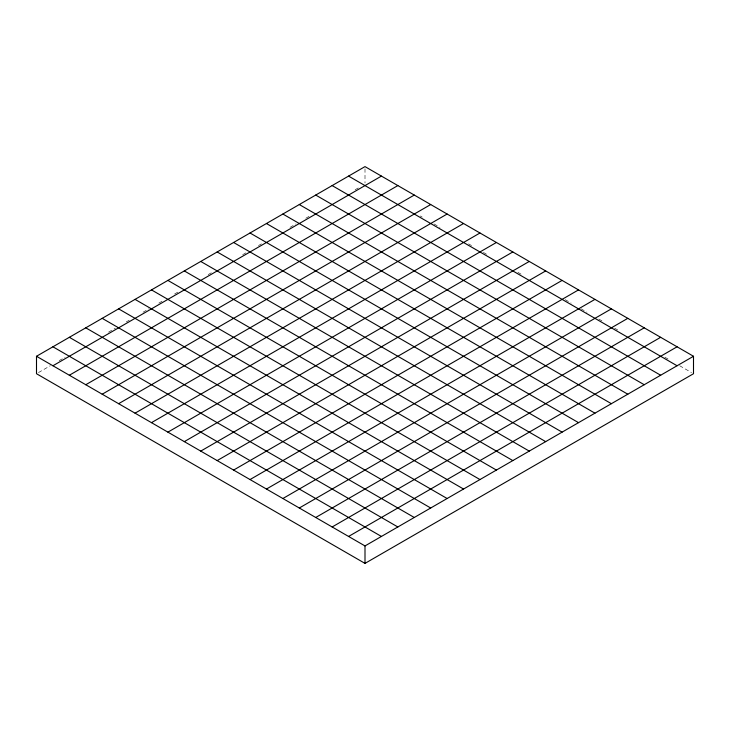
<?xml version="1.0" encoding="UTF-8"?>
<svg xmlns="http://www.w3.org/2000/svg" width="730" height="730" viewBox="0 0 730 730"><rect width="100%" height="100%" fill="white"/><g stroke="black" fill="none" stroke-linecap="round" stroke-linejoin="round"><path stroke-width="0.55" stroke-dasharray="3.65 2.74" d="M38.471 372.583L50.315 365.748M59.185 360.629L65.107 357.207M108.514 332.15L115.422 328.162M126.272 321.893L129.228 320.187M143.043 312.212L148.957 308.799M158.821 303.105L162.772 300.824M174.607 293.989L178.558 291.708M208.15 274.626L212.092 272.345M242.679 254.688L246.621 252.416M258.457 245.581L261.422 243.866M290.029 227.349L295.942 223.937M305.815 218.243L309.757 215.961M355.136 189.763L359.078 187.482M420.243 215.961L422.214 217.102M434.058 223.937L439.971 227.349M468.578 243.866L471.543 245.581M483.379 252.416L487.321 254.688M517.908 272.345L521.85 274.626M565.257 299.683L571.179 303.105M581.043 308.799L586.957 312.212M598.801 319.046L603.728 321.893M614.578 328.162L618.529 330.444M664.893 357.207L668.835 359.488M679.685 365.748L691.529 372.583M365 168.803L365 182.975"/><path stroke-width="1.09" d="M36.5 356.276L365 166.613L693.5 356.276L693.5 373.724L365 563.387L36.5 373.724L36.5 356.276L365 545.93L693.5 356.276M52.925 365.757L381.425 176.103M69.35 375.238L397.85 185.584M85.775 384.728L414.275 195.065M102.2 394.209L430.7 204.546M118.625 403.69L447.125 214.036M135.05 413.171L463.55 223.517M151.475 422.652L479.975 232.998M167.9 432.142L496.4 242.479M184.325 441.623L512.825 251.959M200.75 451.103L529.25 261.45M217.175 460.584L545.675 270.93M233.6 470.074L562.1 280.411M250.025 479.555L578.525 289.892M266.45 489.036L594.95 299.382M282.875 498.517L611.375 308.863M299.3 507.998L627.8 318.344M315.725 517.488L644.225 327.825M332.15 526.969L660.65 337.306M348.575 536.45L677.075 346.796M348.575 176.103L677.075 365.757M332.15 185.584L660.65 375.238M315.725 195.065L644.225 384.728M299.3 204.546L627.8 394.209M282.875 214.036L611.375 403.69M266.45 223.517L594.95 413.171M250.025 232.998L578.525 422.652M233.6 242.479L562.1 432.142M217.175 251.959L545.675 441.623M200.75 261.45L529.25 451.103M184.325 270.93L512.825 460.584M167.9 280.411L496.4 470.074M151.475 289.892L479.975 479.555M135.05 299.382L463.55 489.036M118.625 308.863L447.125 498.517M102.2 318.344L430.7 507.998M85.775 327.825L414.275 517.488M69.35 337.306L397.85 526.969M52.925 346.796L381.425 536.45M365 545.93L365 563.387"/></g></svg>
